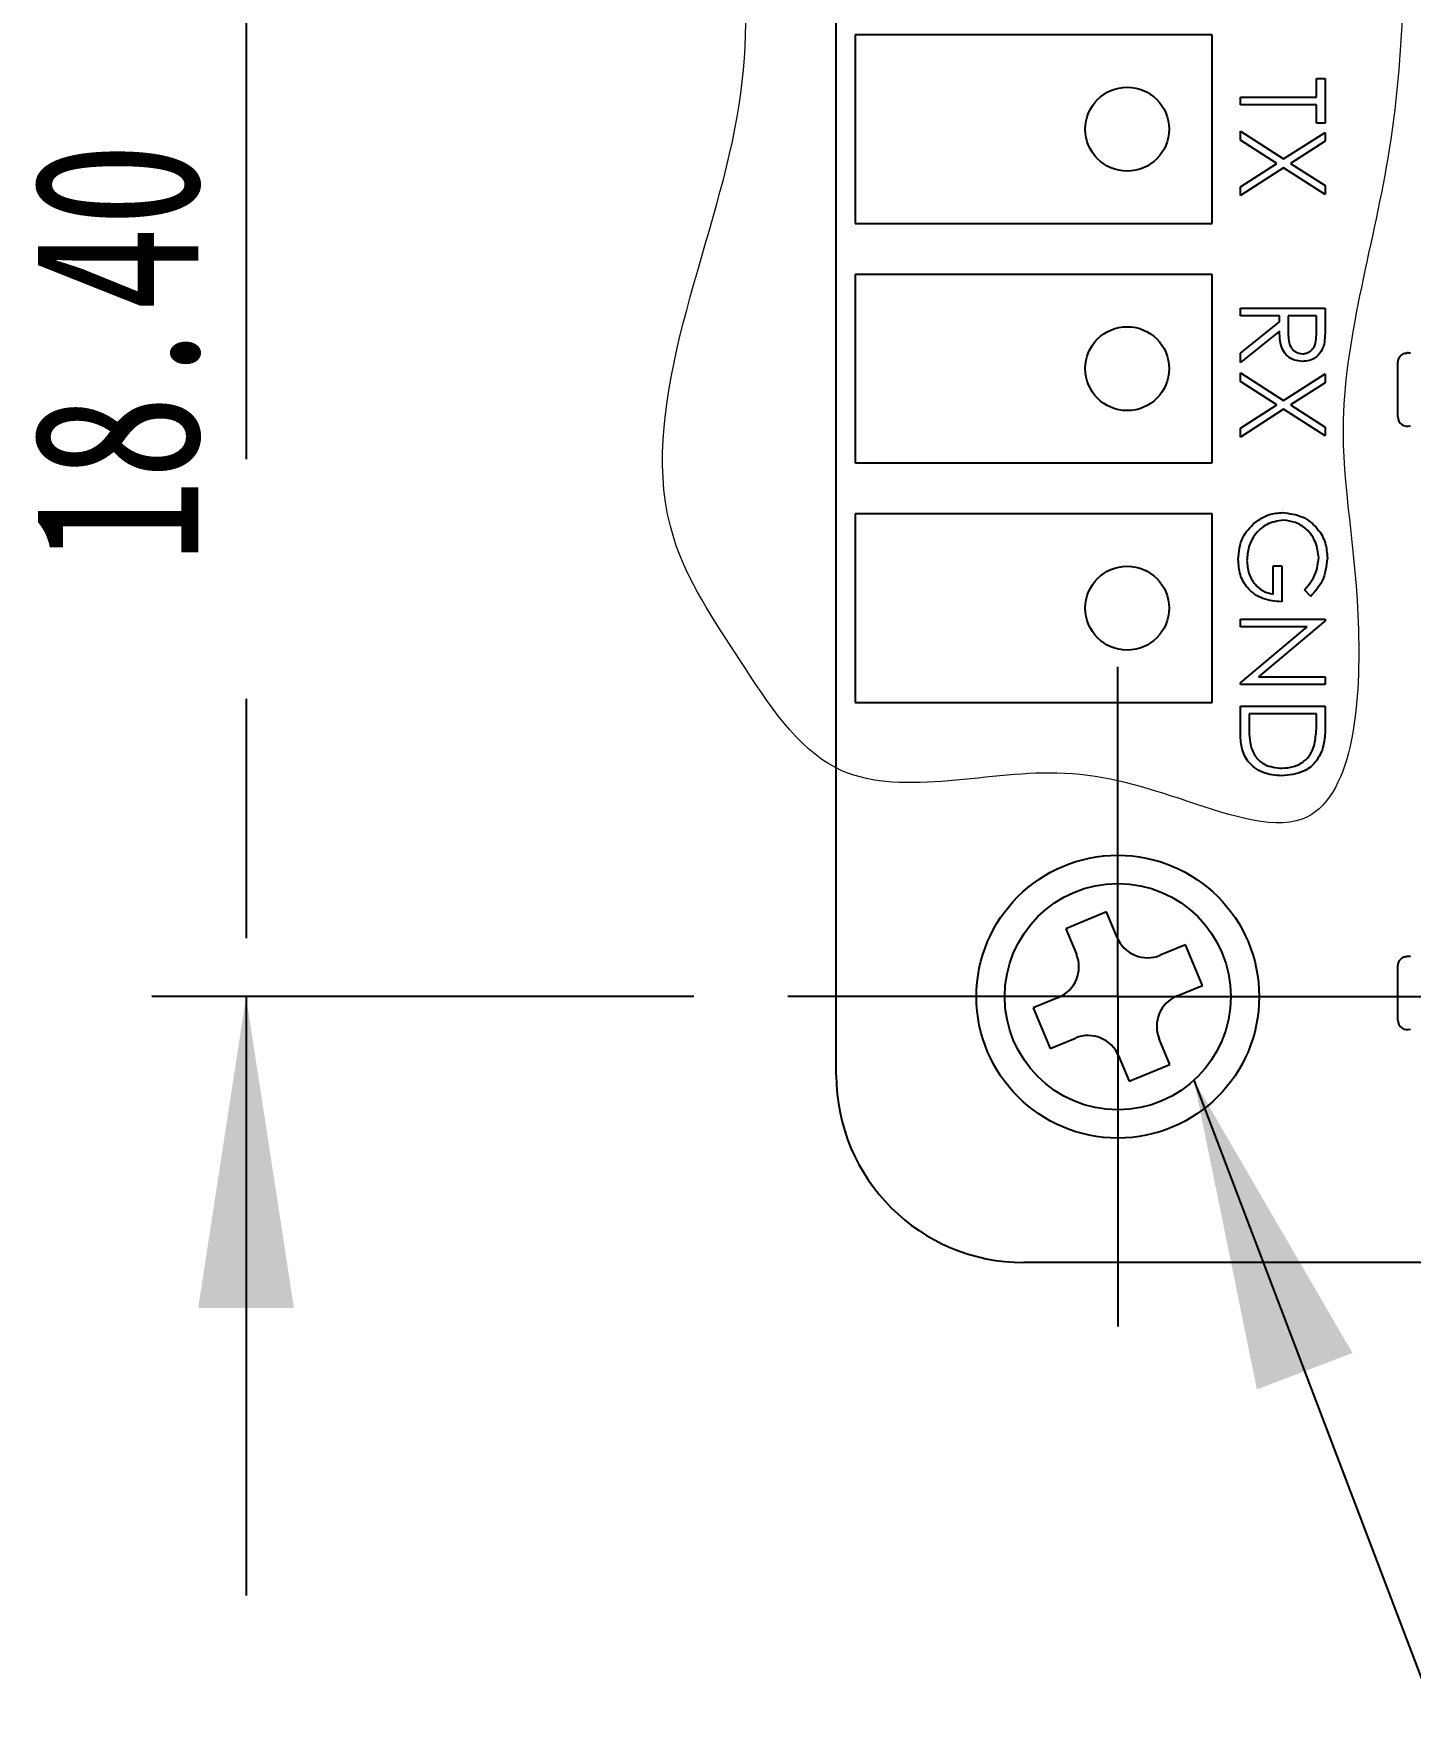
# Model space of a CAD drawing. Header units: millimetres. Extents: x 5 to 415, y 5 to 292.
# Drawn here: x 130.72 to 145.33, y 206.28 to 224.04 of the extents above; entities that cross this region are included whole.
import ezdxf

# ---------------------------------------------------------------- set-up
doc = ezdxf.new("R2010")
doc.units = ezdxf.units.MM
doc.linetypes.add('CENTERX2', pattern=[20.32, 12.7, -2.54, 2.54, -2.54])
doc.layers.add('CENTER_LINE', color=7, linetype='CENTERX2')
doc.styles.add('SLDTEXTSTYLE0', font='TXT', dxfattribs={"width": 0.75})
doc.dimstyles.new('SLDDIMSTYLE4', dxfattribs={"dimtxt": 1.75, "dimasz": 3.302, "dimexe": 0, "dimexo": 0.0625, "dimgap": 0.4375, "dimtad": 1, "dimrnd": 1e-09, "dimzin": 4, "dimdsep": 46, "dimtxsty": 'SLDTEXTSTYLE0', "dimsah": 1, "dimcen": 0.09, "dimadec": 0, "dimazin": 1, "dimtfac": 1, "dimtmove": 0, "dimatfit": 0, "dimfxl": 1, "dimfrac": 2, "dimtolj": 1, "dimtzin": 12, "dimarcsym": 0})
doc.dimstyles.new('SLDDIMSTYLE5', dxfattribs={"dimtxt": 0.18, "dimasz": 3.302, "dimexe": 0, "dimexo": 0.0625, "dimgap": 0, "dimtad": 0, "dimtih": 1, "dimtoh": 1, "dimdec": 0, "dimrnd": 1e-09, "dimzin": 0, "dimdsep": 46, "dimtxsty": 'Standard', "dimsah": 1, "dimcen": 0.09, "dimadec": 0, "dimazin": 0, "dimtfac": 3.302, "dimtdec": 0, "dimtofl": 0, "dimtmove": 0, "dimatfit": 3, "dimfxl": 1, "dimfrac": 2, "dimtolj": 1, "dimtzin": 0, "dimarcsym": 0})

# ---------------------------------------------------------------- blocks, each defined once
blk = doc.blocks.new('_D_4')
at = {"layer": 'CENTER_LINE'}
for p, q in [((132.978, 232.219), (132.978, 238.569)), ((137.728, 232.219), (131.978, 232.219)), ((132.978, 232.219), (132.978, 213.819)), ((137.728, 213.819), (131.978, 213.819)), ((132.978, 213.819), (132.978, 207.469))]:
    blk.add_line(p, q, dxfattribs=at)
for points in [[(132.978, 232.219), (133.486, 235.521), (132.47, 235.521)], [(132.978, 213.819), (132.47, 210.517), (133.486, 210.517)]]:
    blk.add_solid(points, dxfattribs=at)
at = {"layer": 'CENTER_LINE', "insert": (130.722, 218.415), "char_height": 1.75, "attachment_point": 1, "rotation": 90, "style": 'SLDTEXTSTYLE0'}
blk.add_mtext('18.40', dxfattribs=at)
blk = doc.blocks.new('SW_CENTERMARKSYMBOL_3')
at = {"layer": 'CENTER_LINE', "color": 0}
for p, q in [((0, 2.5), (0, 3.5)), ((0, 0), (0, 2.5)), ((-2.5, 0), (-3.5, 0)), ((0, 0), (-2.5, 0)), ((0, 0), (0, -2.5)), ((0, 0), (2.5, 0)), ((2.5, 0), (3.5, 0)), ((0, -2.5), (0, -3.5))]:
    blk.add_line(p, q, dxfattribs=at)

msp = doc.modelspace()

# ---------------------------------------------------------------- linework, layer by layer
at = {"color": 7, "linetype": 'Continuous', "lineweight": 25}
for p, q in [((139.24, 213.019), (139.24, 232.983)), ((143.229, 224.02), (139.44, 224.02)), ((139.44, 224.02), (139.44, 222.02)), ((143.229, 222.02), (143.229, 224.02)), ((144.337, 223.557), (144.429, 223.557)), ((144.337, 223.361), (144.337, 223.557)), ((144.429, 223.557), (144.429, 223.084)), ((143.529, 223.28), (143.529, 223.361)), ((143.529, 223.361), (144.337, 223.361)), ((144.337, 223.28), (143.529, 223.28)), ((144.337, 223.084), (144.337, 223.28)), ((144.429, 223.084), (144.337, 223.084)), ((143.529, 222.904), (143.529, 222.998)), ((143.529, 222.998), (143.988, 222.704)), ((143.915, 222.657), (143.529, 222.904)), ((143.988, 222.704), (144.429, 222.986)), ((144.429, 222.893), (144.061, 222.657)), ((144.429, 222.986), (144.429, 222.893)), ((143.529, 222.41), (143.915, 222.657)), ((143.988, 222.61), (143.529, 222.317)), ((144.429, 222.328), (143.988, 222.61)), ((144.061, 222.657), (144.429, 222.422)), ((143.529, 222.317), (143.529, 222.41)), ((144.429, 222.422), (144.429, 222.328)), ((139.44, 222.02), (143.229, 222.02)), ((143.229, 221.48), (139.44, 221.48)), ((139.44, 221.48), (139.44, 219.48)), ((143.229, 219.48), (143.229, 221.48)), ((143.529, 221.042), (143.529, 221.123)), ((143.529, 221.123), (144.429, 221.123)), ((144.429, 221.123), (144.429, 220.942)), ((143.944, 221.042), (143.529, 221.042)), ((143.529, 220.645), (143.944, 220.976)), ((143.944, 220.976), (143.944, 221.042)), ((144.037, 221.042), (144.035, 220.877)), ((144.337, 221.042), (144.037, 221.042)), ((144.337, 220.873), (144.337, 221.042)), ((143.944, 220.876), (143.529, 220.546)), ((143.529, 220.546), (143.529, 220.645)), ((145.2, 219.969), (145.2, 220.547)), ((143.529, 220.343), (143.529, 220.436)), ((143.529, 220.436), (143.988, 220.142)), ((143.988, 220.142), (144.429, 220.424)), ((144.429, 220.424), (144.429, 220.331)), ((143.915, 220.096), (143.529, 220.343)), ((144.429, 220.331), (144.061, 220.096)), ((143.529, 219.848), (143.915, 220.096)), ((143.988, 220.049), (143.529, 219.755)), ((144.429, 219.767), (143.988, 220.049)), ((144.061, 220.096), (144.429, 219.86)), ((143.529, 219.755), (143.529, 219.848)), ((144.429, 219.86), (144.429, 219.767)), ((139.44, 219.48), (143.229, 219.48)), ((143.229, 218.94), (139.44, 218.94)), ((139.44, 218.94), (139.44, 216.94)), ((143.229, 216.94), (143.229, 218.94)), ((143.875, 218.088), (143.875, 218.388)), ((143.875, 218.388), (143.967, 218.388)), ((143.967, 218.388), (143.967, 218.007)), ((144.275, 218.065), (144.21, 218.134)), ((143.529, 217.823), (144.429, 217.823)), ((143.529, 217.742), (143.529, 217.823)), ((143.529, 217.149), (144.236, 217.742)), ((144.236, 217.742), (143.529, 217.742)), ((144.429, 217.806), (143.721, 217.211)), ((144.429, 217.823), (144.429, 217.806)), ((143.721, 217.211), (144.429, 217.211)), ((144.429, 217.211), (144.429, 217.13)), ((143.529, 217.13), (143.529, 217.149)), ((144.429, 217.13), (143.529, 217.13)), ((139.44, 216.94), (143.229, 216.94)), ((143.529, 216.899), (144.429, 216.899)), ((143.529, 216.621), (143.529, 216.899)), ((144.337, 216.819), (143.621, 216.819)), ((143.621, 216.819), (143.621, 216.715)), ((144.337, 216.755), (144.337, 216.819)), ((144.429, 216.899), (144.429, 216.718)), ((142.109, 214.717), (141.678, 214.538)), ((142.221, 214.447), (142.109, 214.717)), ((141.678, 214.538), (141.789, 214.269)), ((142.947, 214.37), (142.678, 214.258)), ((143.126, 213.939), (142.947, 214.37)), ((145.2, 213.569), (145.2, 214.147)), ((141.6, 213.811), (141.331, 213.699)), ((142.857, 213.827), (143.126, 213.939)), ((141.331, 213.699), (141.51, 213.268)), ((141.51, 213.268), (141.779, 213.38)), ((142.779, 213.1), (142.667, 213.37)), ((142.236, 213.191), (142.348, 212.921)), ((142.348, 212.921), (142.779, 213.1)), ((139.241, 212.987), (139.24, 213.019)), ((179.329, 211), (141.232, 210.999))]:
    msp.add_line(p, q, dxfattribs=at)
for centre, radius in [((142.328, 223.02), 0.445), ((142.328, 220.48), 0.445), ((142.328, 217.94), 0.445), ((142.228, 213.819), 1.5), ((142.228, 213.819), 1.2)]:
    msp.add_circle(centre, radius, dxfattribs=at)
for centre, radius, start, end in [((145.3, 220.547), 0.1, 70, 90), ((145.3, 219.969), 0.1, 180, 290), ((142.544, 214.581), 0.35, 202.5227, 292.5227), ((141.466, 214.135), 0.35, 292.5227, 22.5227), ((145.3, 214.147), 0.1, 70, 90), ((142.991, 213.504), 0.35, 112.5227, 202.5227), ((145.3, 213.569), 0.1, 180, 290), ((141.913, 213.057), 0.35, 22.5227, 112.5227), ((141.23, 212.989), 1.99, 180.0472, 270.0472)]:
    msp.add_arc(centre, radius, start, end, dxfattribs=at)
at = {"color": 7, "linetype": 'Continuous', "lineweight": 18}
msp.add_open_spline([(138.221, 229.911), (137.614, 229.584), (138.064, 226.311), (138.661, 223.161), (136.831, 219.471), (138.222, 217.391), (139.286, 215.73), (141.321, 216.373), (142.823, 215.962), (144.662, 215.274), (144.9, 217.956), (144.403, 220.098), (145.304, 222.929), (145.247, 226.145), (145.561, 228.427), (144.801, 231.078), (143.183, 229.529), (141.547, 230.036), (139.962, 229.79), (138.602, 230.117), (138.221, 229.911)], degree=3, knots=[0, 0, 0, 0, 0.065227, 0.168657, 0.275785, 0.311931, 0.349258, 0.406481, 0.438946, 0.471167, 0.522285, 0.576726, 0.647918, 0.728873, 0.805693, 0.839455, 0.876842, 0.919219, 0.958947, 1, 1, 1, 1], dxfattribs=at)
at = {"color": 7, "linetype": 'Continuous', "lineweight": 25}
for points, knots in [([(144.429, 220.942), (144.429, 220.904), (144.429, 220.836), (144.421, 220.768), (144.417, 220.739)], [0, 0, 0, 0, 0.5602397, 1, 1, 1, 1]), ([(144.188, 220.557), (144.16, 220.56), (144.103, 220.564), (144.027, 220.609), (143.972, 220.682), (143.948, 220.776), (143.945, 220.843), (143.944, 220.876)], [0, 0, 0, 0, 0.186618, 0.372974, 0.559408, 0.77936, 1, 1, 1, 1]), ([(144.035, 220.877), (144.036, 220.85), (144.037, 220.797), (144.05, 220.73), (144.08, 220.684), (144.121, 220.648), (144.162, 220.642), (144.188, 220.638)], [0, 0, 0, 0, 0.251123, 0.501095, 0.626412, 0.751772, 1, 1, 1, 1]), ([(144.188, 220.638), (144.202, 220.639), (144.228, 220.641), (144.264, 220.659), (144.294, 220.684), (144.324, 220.728), (144.335, 220.795), (144.336, 220.847), (144.337, 220.873)], [0, 0, 0, 0, 0.125008, 0.249999, 0.375035, 0.500101, 0.749496, 1, 1, 1, 1]), ([(144.417, 220.739), (144.407, 220.71), (144.389, 220.654), (144.328, 220.594), (144.258, 220.562), (144.212, 220.559), (144.188, 220.557)], [0, 0, 0, 0, 0.279836, 0.559487, 0.779616, 1, 1, 1, 1]), ([(143.676, 218.843), (143.728, 218.878), (143.82, 218.942), (143.93, 218.95), (143.979, 218.953)], [0, 0, 0, 0, 0.559317, 1, 1, 1, 1]), ([(143.979, 218.953), (144.05, 218.944), (144.191, 218.926), (144.349, 218.797), (144.439, 218.636), (144.448, 218.525), (144.452, 218.469)], [0, 0, 0, 0, 0.279583, 0.55906, 0.779406, 1, 1, 1, 1]), ([(143.506, 218.453), (143.514, 218.537), (143.527, 218.687), (143.631, 218.795), (143.676, 218.843)], [0, 0, 0, 0, 0.559617, 1, 1, 1, 1]), ([(143.983, 218.873), (143.923, 218.863), (143.804, 218.845), (143.679, 218.725), (143.609, 218.587), (143.602, 218.493), (143.598, 218.446)], [0, 0, 0, 0, 0.279048, 0.558575, 0.779232, 1, 1, 1, 1]), ([(144.36, 218.472), (144.353, 218.529), (144.339, 218.643), (144.243, 218.776), (144.117, 218.857), (144.028, 218.867), (143.983, 218.873)], [0, 0, 0, 0, 0.279838, 0.559569, 0.779886, 1, 1, 1, 1]), ([(143.967, 218.007), (143.899, 218.013), (143.764, 218.024), (143.603, 218.138), (143.517, 218.293), (143.51, 218.4), (143.506, 218.453)], [0, 0, 0, 0, 0.2803512, 0.5593674, 0.7793709, 1, 1, 1, 1]), ([(143.598, 218.446), (143.602, 218.4), (143.609, 218.307), (143.676, 218.193), (143.768, 218.114), (143.84, 218.097), (143.875, 218.088)], [0, 0, 0, 0, 0.280271, 0.559948, 0.779973, 1, 1, 1, 1]), ([(144.21, 218.134), (144.256, 218.19), (144.337, 218.289), (144.353, 218.416), (144.36, 218.472)], [0, 0, 0, 0, 0.559853, 1, 1, 1, 1]), ([(144.452, 218.469), (144.441, 218.384), (144.422, 218.23), (144.32, 218.115), (144.275, 218.065)], [0, 0, 0, 0, 0.558581, 1, 1, 1, 1]), ([(143.621, 216.715), (143.621, 216.667), (143.621, 216.58), (143.637, 216.495), (143.644, 216.458)], [0, 0, 0, 0, 0.560426, 1, 1, 1, 1]), ([(144.311, 216.479), (144.32, 216.53), (144.337, 216.622), (144.337, 216.715), (144.337, 216.755)], [0, 0, 0, 0, 0.5595421, 1, 1, 1, 1]), ([(144.429, 216.718), (144.429, 216.664), (144.429, 216.567), (144.406, 216.473), (144.397, 216.432)], [0, 0, 0, 0, 0.560445, 1, 1, 1, 1]), ([(143.968, 216.161), (143.9, 216.167), (143.765, 216.18), (143.604, 216.297), (143.534, 216.461), (143.531, 216.567), (143.529, 216.621)], [0, 0, 0, 0, 0.280156, 0.55927, 0.778842, 1, 1, 1, 1]), ([(143.644, 216.458), (143.66, 216.422), (143.691, 216.35), (143.805, 216.259), (143.906, 216.248), (143.968, 216.242)], [0, 0, 0, 0, 0.280545, 0.560987, 1, 1, 1, 1]), ([(143.968, 216.242), (144.01, 216.245), (144.094, 216.251), (144.2, 216.306), (144.276, 216.386), (144.3, 216.448), (144.311, 216.479)], [0, 0, 0, 0, 0.280179, 0.559771, 0.779797, 1, 1, 1, 1]), ([(144.397, 216.432), (144.374, 216.386), (144.33, 216.295), (144.178, 216.183), (144.047, 216.169), (143.968, 216.161)], [0, 0, 0, 0, 0.280284, 0.560722, 1, 1, 1, 1])]:
    msp.add_open_spline(points, degree=3, knots=knots, dxfattribs=at)
for points in [[(145.2, 220.547), (145.202, 220.561), (145.205, 220.587), (145.228, 220.62), (145.261, 220.643), (145.287, 220.646), (145.3, 220.647)], [(145.2, 214.147), (145.202, 214.161), (145.205, 214.187), (145.228, 214.22), (145.261, 214.243), (145.287, 214.246), (145.3, 214.247)]]:
    msp.add_open_spline(points, degree=3, dxfattribs=at)

# ---------------------------------------------------------------- block references
at = {"layer": 'CENTER_LINE'}
msp.add_blockref('SW_CENTERMARKSYMBOL_3', (142.228, 213.819), dxfattribs=at)

# ---------------------------------------------------------------- dimensions: what is measured, and where the dimension line sits
dim = msp.add_linear_dim(base=(132.978, 213.819), p1=(138.728, 232.219), p2=(138.728, 213.819), angle=90, dimstyle='SLDDIMSTYLE4', dxfattribs=at)
dim.commit()
dim.dimension.update_dxf_attribs({"geometry": '_D_4', "text_midpoint": (132.978, 221.325), "dimtype": 160})

# ---------------------------------------------------------------- leaders
msp.add_leader([(143.036, 212.932), (151.439, 190.866)], dimstyle='SLDDIMSTYLE5', dxfattribs=at)

doc.saveas('drawing.dxf')
